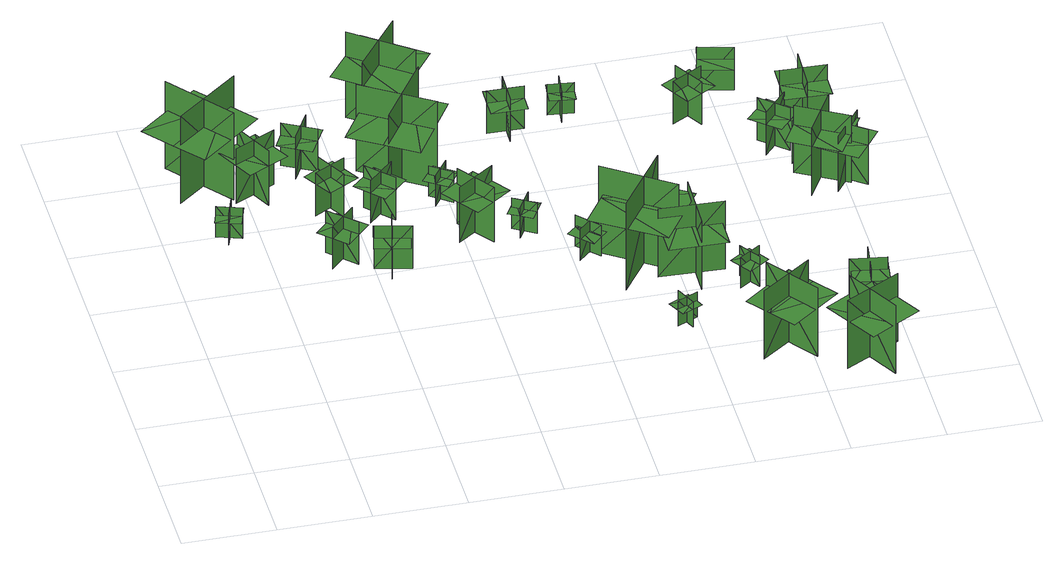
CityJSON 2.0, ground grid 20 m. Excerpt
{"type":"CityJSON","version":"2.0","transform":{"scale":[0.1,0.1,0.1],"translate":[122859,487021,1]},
"CityObjects":{
"tree1":{"type":"SolitaryVegetationObject","geometry":[{"type":"MultiSurface","lod":"1","boundaries":[[[0,1,2]],[[0,2,3]],[[4,5,6]],[[4,6,7]],[[8,9,10]],[[8,10,11]],[[8,11,12]],[[8,12,13]]]}]},
"tree2":{"type":"SolitaryVegetationObject","geometry":[{"type":"MultiSurface","lod":"1","boundaries":[[[14,15,16]],[[14,16,17]],[[18,19,20]],[[18,20,21]],[[22,23,24]],[[22,24,25]],[[22,25,26]],[[22,26,27]]]}]},
"tree3":{"type":"SolitaryVegetationObject","geometry":[{"type":"MultiSurface","lod":"1","boundaries":[[[28,29,30]],[[28,30,31]],[[32,33,34]],[[32,34,35]],[[36,37,38]],[[36,38,39]],[[36,39,40]],[[36,40,41]]]}]},
"tree4":{"type":"SolitaryVegetationObject","geometry":[{"type":"MultiSurface","lod":"1","boundaries":[[[42,43,44]],[[42,44,45]],[[46,47,48]],[[46,48,49]],[[50,51,52]],[[50,52,53]],[[50,53,54]],[[50,54,55]]]}]},
"tree5":{"type":"SolitaryVegetationObject","geometry":[{"type":"MultiSurface","lod":"1","boundaries":[[[56,57,58]],[[56,58,59]],[[60,61,62]],[[60,62,63]],[[64,65,66]],[[64,66,67]],[[64,67,68]],[[64,68,69]]]}]},
"tree6":{"type":"SolitaryVegetationObject","geometry":[{"type":"MultiSurface","lod":"1","boundaries":[[[70,71,72]],[[70,72,73]],[[74,75,76]],[[74,76,77]],[[78,79,80]],[[78,80,81]],[[78,81,82]],[[78,82,83]]]}]},
"tree7":{"type":"SolitaryVegetationObject","geometry":[{"type":"MultiSurface","lod":"1","boundaries":[[[84,85,86]],[[84,86,87]],[[88,89,90]],[[88,90,91]],[[92,93,94]],[[92,94,95]],[[92,95,96]],[[92,96,97]]]}]},
"tree8":{"type":"SolitaryVegetationObject","geometry":[{"type":"MultiSurface","lod":"1","boundaries":[[[98,99,100]],[[98,100,101]],[[102,103,104]],[[102,104,105]],[[106,107,108]],[[106,108,109]],[[106,109,110]],[[106,110,111]]]}]},
"tree9":{"type":"SolitaryVegetationObject","geometry":[{"type":"MultiSurface","lod":"1","boundaries":[[[112,113,114]],[[112,114,115]],[[116,117,118]],[[116,118,119]],[[120,121,122]],[[120,122,123]],[[120,123,124]],[[120,124,125]]]}]},
"tree10":{"type":"SolitaryVegetationObject","geometry":[{"type":"MultiSurface","lod":"1","boundaries":[[[126,127,128]],[[126,128,129]],[[130,131,132]],[[130,132,133]],[[134,135,136]],[[134,136,137]],[[134,137,138]],[[134,138,139]]]}]},
"tree11":{"type":"SolitaryVegetationObject","geometry":[{"type":"MultiSurface","lod":"1","boundaries":[[[140,141,142]],[[140,142,143]],[[144,145,146]],[[144,146,147]],[[148,149,150]],[[148,150,151]],[[148,151,152]],[[148,152,153]]]}]},
"tree12":{"type":"SolitaryVegetationObject","geometry":[{"type":"MultiSurface","lod":"1","boundaries":[[[154,155,156]],[[154,156,157]],[[158,159,160]],[[158,160,161]],[[162,163,164]],[[162,164,165]],[[162,165,166]],[[162,166,167]]]}]},
"tree13":{"type":"SolitaryVegetationObject","geometry":[{"type":"MultiSurface","lod":"1","boundaries":[[[168,169,170]],[[168,170,171]],[[172,173,174]],[[172,174,175]],[[176,177,178]],[[176,178,179]],[[176,179,180]],[[176,180,181]]]}]},
"tree14":{"type":"SolitaryVegetationObject","geometry":[{"type":"MultiSurface","lod":"1","boundaries":[[[182,183,184]],[[182,184,185]],[[186,187,188]],[[186,188,189]],[[190,191,192]],[[190,192,193]],[[190,193,194]],[[190,194,195]]]}]},
"tree15":{"type":"SolitaryVegetationObject","geometry":[{"type":"MultiSurface","lod":"1","boundaries":[[[196,197,198]],[[196,198,199]],[[200,201,202]],[[200,202,203]],[[204,205,206]],[[204,206,207]],[[204,207,208]],[[204,208,209]]]}]},
"tree16":{"type":"SolitaryVegetationObject","geometry":[{"type":"MultiSurface","lod":"1","boundaries":[[[210,211,212]],[[210,212,213]],[[214,215,216]],[[214,216,217]],[[218,219,220]],[[218,220,221]],[[218,221,222]],[[218,222,223]]]}]},
"tree17":{"type":"SolitaryVegetationObject","geometry":[{"type":"MultiSurface","lod":"1","boundaries":[[[224,225,226]],[[224,226,227]],[[228,229,230]],[[228,230,231]],[[232,233,234]],[[232,234,235]],[[232,235,236]],[[232,236,237]]]}]},
"tree18":{"type":"SolitaryVegetationObject","geometry":[{"type":"MultiSurface","lod":"1","boundaries":[[[238,239,240]],[[238,240,241]],[[242,243,244]],[[242,244,245]],[[246,247,248]],[[246,248,249]],[[246,249,250]],[[246,250,251]]]}]},
"tree19":{"type":"SolitaryVegetationObject","geometry":[{"type":"MultiSurface","lod":"1","boundaries":[[[252,253,254]],[[252,254,255]],[[256,257,258]],[[256,258,259]],[[260,261,262]],[[260,262,263]],[[260,263,264]],[[260,264,265]]]}]},
"tree20":{"type":"SolitaryVegetationObject","geometry":[{"type":"MultiSurface","lod":"1","boundaries":[[[266,267,268]],[[266,268,269]],[[270,271,272]],[[270,272,273]],[[274,275,276]],[[274,276,277]],[[274,277,278]],[[274,278,279]]]}]},
"tree21":{"type":"SolitaryVegetationObject","geometry":[{"type":"MultiSurface","lod":"1","boundaries":[[[280,281,282]],[[280,282,283]],[[284,285,286]],[[284,286,287]],[[288,289,290]],[[288,290,291]],[[288,291,292]],[[288,292,293]]]}]},
"tree22":{"type":"SolitaryVegetationObject","geometry":[{"type":"MultiSurface","lod":"1","boundaries":[[[294,295,296]],[[294,296,297]],[[298,299,300]],[[298,300,301]],[[302,303,304]],[[302,304,305]],[[302,305,306]],[[302,306,307]]]}]},
"tree23":{"type":"SolitaryVegetationObject","geometry":[{"type":"MultiSurface","lod":"1","boundaries":[[[308,309,310]],[[308,310,311]],[[312,313,314]],[[312,314,315]],[[316,317,318]],[[316,318,319]],[[316,319,320]],[[316,320,321]]]}]},
"tree24":{"type":"SolitaryVegetationObject","geometry":[{"type":"MultiSurface","lod":"1","boundaries":[[[322,323,324]],[[322,324,325]],[[326,327,328]],[[326,328,329]],[[330,331,332]],[[330,332,333]],[[330,333,334]],[[330,334,335]]]}]},
"tree25":{"type":"SolitaryVegetationObject","geometry":[{"type":"MultiSurface","lod":"1","boundaries":[[[336,337,338]],[[336,338,339]],[[340,341,342]],[[340,342,343]],[[344,345,346]],[[344,346,347]],[[344,347,348]],[[344,348,349]]]}]},
"tree26":{"type":"SolitaryVegetationObject","geometry":[{"type":"MultiSurface","lod":"1","boundaries":[[[350,351,352]],[[350,352,353]],[[354,355,356]],[[354,356,357]],[[358,359,360]],[[358,360,361]],[[358,361,362]],[[358,362,363]]]}]},
"tree27":{"type":"SolitaryVegetationObject","geometry":[{"type":"MultiSurface","lod":"1","boundaries":[[[364,365,366]],[[364,366,367]],[[368,369,370]],[[368,370,371]],[[372,373,374]],[[372,374,375]],[[372,375,376]],[[372,376,377]]]}]},
"tree28":{"type":"SolitaryVegetationObject","geometry":[{"type":"MultiSurface","lod":"1","boundaries":[[[378,379,380]],[[378,380,381]],[[382,383,384]],[[382,384,385]],[[386,387,388]],[[386,388,389]],[[386,389,390]],[[386,390,391]]]}]},
"tree29":{"type":"SolitaryVegetationObject","geometry":[{"type":"MultiSurface","lod":"1","boundaries":[[[392,393,394]],[[392,394,395]],[[396,397,398]],[[396,398,399]],[[400,401,402]],[[400,402,403]],[[400,403,404]],[[400,404,405]]]}]},
"tree30":{"type":"SolitaryVegetationObject","geometry":[{"type":"MultiSurface","lod":"1","boundaries":[[[406,407,408]],[[406,408,409]],[[410,411,412]],[[410,412,413]],[[414,415,416]],[[414,416,417]],[[414,417,418]],[[414,418,419]]]}]}
},
"vertices":[
[128,757,17],[145,809,17],[145,809,94],[128,757,94],[161,773,17],[108,790,17],[108,790,94],[161,773,94],[161,773,73],[169,800,73],[116,817,73],[108,790,73],[100,764,73],[152,747,73],
[204,1034,12],[67,924,12],[67,924,232],[204,1034,232],[65,1049,12],[175,912,12],[175,912,232],[65,1049,232],[188,1037,161],[136,1099,161],[0,987,161],[52,924,161],[104,862,161],[240,974,161],
[176,894,15],[265,940,15],[265,940,153],[176,894,153],[239,873,15],[194,962,15],[194,962,153],[239,873,153],[239,873,114],[284,896,114],[238,985,114],[194,962,114],[150,939,114],[195,850,114],
[370,636,14],[314,690,14],[314,690,121],[370,636,121],[369,687,14],[315,632,14],[315,632,121],[369,687,121],[369,687,91],[342,714,91],[288,659,91],[315,632,91],[343,605,91],[397,660,91],
[391,855,14],[324,817,14],[324,817,122],[391,855,122],[342,869,14],[379,801,14],[379,801,122],[342,869,122],[342,869,92],[308,850,92],[346,783,92],[379,801,92],[413,820,92],[375,888,92],
[398,616,13],[474,598,13],[474,598,120],[398,616,120],[425,572,13],[442,647,13],[442,647,120],[425,572,120],[425,572,90],[463,563,90],[480,639,90],[442,647,90],[405,656,90],[388,580,90],
[313,946,17],[350,1013,17],[350,1013,124],[313,946,124],[362,960,17],[294,997,17],[294,997,124],[362,960,124],[362,960,94],[381,994,94],[313,1031,94],[294,997,94],[276,963,94],[344,926,94],
[427,767,14],[483,821,14],[483,821,121],[427,767,121],[479,766,14],[425,822,14],[425,822,121],[479,766,121],[479,766,91],[507,793,91],[453,849,91],[425,822,91],[397,795,91],[451,739,91],
[577,979,12],[480,831,12],[480,831,231],[577,979,231],[440,950,12],[587,854,12],[587,854,231],[440,950,231],[561,976,161],[492,1020,161],[398,871,161],[467,827,161],[535,784,161],[629,933,161],
[562,825,17],[607,793,17],[607,793,94],[562,825,94],[568,789,17],[600,834,17],[600,834,94],[568,789,94],[568,789,73],[591,773,73],[623,818,73],[600,834,73],[577,850,73],[545,805,73],
[599,729,11],[657,649,11],[657,649,150],[599,729,150],[588,664,11],[669,723,11],[669,723,150],[588,664,150],[588,664,111],[617,624,111],[698,682,111],[669,723,111],[639,763,111],[559,704,111],
[564,1148,11],[471,1024,11],[471,1024,227],[564,1148,227],[462,1134,11],[586,1041,11],[586,1041,227],[462,1134,227],[462,1134,166],[415,1072,166],[539,979,166],[586,1041,166],[632,1103,166],[509,1196,166],
[702,685,12],[749,657,12],[749,657,89],[702,685,89],[711,650,12],[739,697,12],[739,697,89],[711,650,89],[711,650,67],[735,636,67],[763,683,67],[739,697,67],[715,711,67],[687,664,67],
[814,597,12],[857,551,12],[857,551,90],[814,597,90],[812,547,12],[858,590,12],[858,590,90],[812,547,90],[813,591,65],[792,571,65],[836,525,65],[857,546,65],[878,566,65],[834,611,65],
[999,305,11],[954,284,11],[954,284,74],[999,305,74],[962,319,11],[983,273,11],[983,273,74],[962,319,74],[995,307,54],[985,328,54],[940,305,54],[950,285,54],[960,264,54],[1005,286,54],
[768,975,12],[770,1053,12],[770,1053,120],[768,975,120],[806,1011,12],[728,1012,12],[728,1012,120],[806,1011,120],[806,1011,90],[806,1050,90],[729,1051,90],[728,1012,90],[728,973,90],[805,972,90],
[856,570,8],[1000,470,8],[1000,470,227],[856,570,227],[881,432,8],[981,577,8],[981,577,227],[881,432,227],[857,553,157],[812,485,157],[959,388,157],[1004,456,157],[1049,523,157],[902,621,157],
[1034,534,9],[1030,396,9],[1030,396,181],[1034,534,181],[954,459,9],[1093,454,9],[1093,454,181],[954,459,181],[1024,526,126],[960,527,126],[959,388,126],[1022,387,126],[1086,386,126],[1088,525,126],
[891,1066,14],[884,1011,14],[884,1011,91],[891,1066,91],[862,1043,14],[917,1037,14],[917,1037,91],[862,1043,91],[862,1043,69],[859,1016,69],[914,1009,69],[917,1037,69],[920,1064,69],[865,1071,69],
[1099,137,8],[1210,220,8],[1210,220,180],[1099,137,180],[1207,121,8],[1125,232,8],[1125,232,180],[1207,121,180],[1111,135,124],[1150,84,124],[1260,168,124],[1221,219,124],[1182,270,124],[1072,185,124],
[1146,373,13],[1115,419,13],[1115,419,90],[1146,373,90],[1153,409,13],[1107,378,13],[1107,378,90],[1153,409,90],[1153,409,69],[1138,432,69],[1092,401,69],[1107,378,69],[1122,355,69],[1168,386,69],
[1347,27,8],[1280,148,8],[1280,148,180],[1347,27,180],[1377,133,8],[1256,66,8],[1256,66,180],[1377,133,180],[1351,39,124],[1407,71,124],[1338,191,124],[1282,159,124],[1227,127,124],[1296,7,124],
[1171,994,12],[1104,956,12],[1104,956,120],[1171,994,120],[1121,1008,12],[1160,941,12],[1160,941,120],[1121,1008,120],[1121,1008,90],[1088,989,90],[1126,922,90],[1160,941,90],[1193,960,90],[1155,1028,90],
[1388,270,13],[1311,281,13],[1311,281,121],[1388,270,121],[1357,312,13],[1346,235,13],[1346,235,121],[1357,312,121],[1357,312,91],[1319,317,91],[1308,240,91],[1346,235,91],[1385,230,91],[1396,306,91],
[1221,1084,13],[1203,1009,13],[1203,1009,121],[1221,1084,121],[1177,1057,13],[1252,1039,13],[1252,1039,121],[1177,1057,121],[1177,1057,91],[1168,1020,91],[1243,1001,91],[1252,1039,91],[1261,1077,91],[1186,1095,91],
[1263,808,13],[1315,866,13],[1315,866,121],[1263,808,121],[1314,811,13],[1257,862,13],[1257,862,121],[1314,811,121],[1314,811,91],[1340,839,91],[1283,891,91],[1257,862,91],[1231,834,91],[1289,782,91],
[1383,761,10],[1322,656,10],[1322,656,179],[1383,761,179],[1305,741,10],[1410,680,10],[1410,680,179],[1305,741,179],[1305,741,131],[1274,689,131],[1379,627,131],[1410,680,131],[1440,732,131],[1335,794,131],
[1345,809,10],[1348,732,10],[1348,732,118],[1345,809,118],[1309,771,10],[1387,775,10],[1387,775,118],[1309,771,118],[1309,771,88],[1311,733,88],[1388,736,88],[1387,775,88],[1385,813,88],[1308,810,88],
[1377,656,10],[1436,736,10],[1436,736,149],[1377,656,149],[1442,666,10],[1362,725,10],[1362,725,149],[1442,666,149],[1442,666,110],[1472,706,110],[1391,765,110],[1362,725,110],[1332,684,110],[1413,626,110],
[1363,949,11],[1359,850,11],[1359,850,149],[1363,949,149],[1314,904,11],[1413,901,11],[1413,901,149],[1314,904,149],[1314,904,111],[1312,854,111],[1412,851,111],[1413,901,111],[1415,950,111],[1316,954,111]
]}
